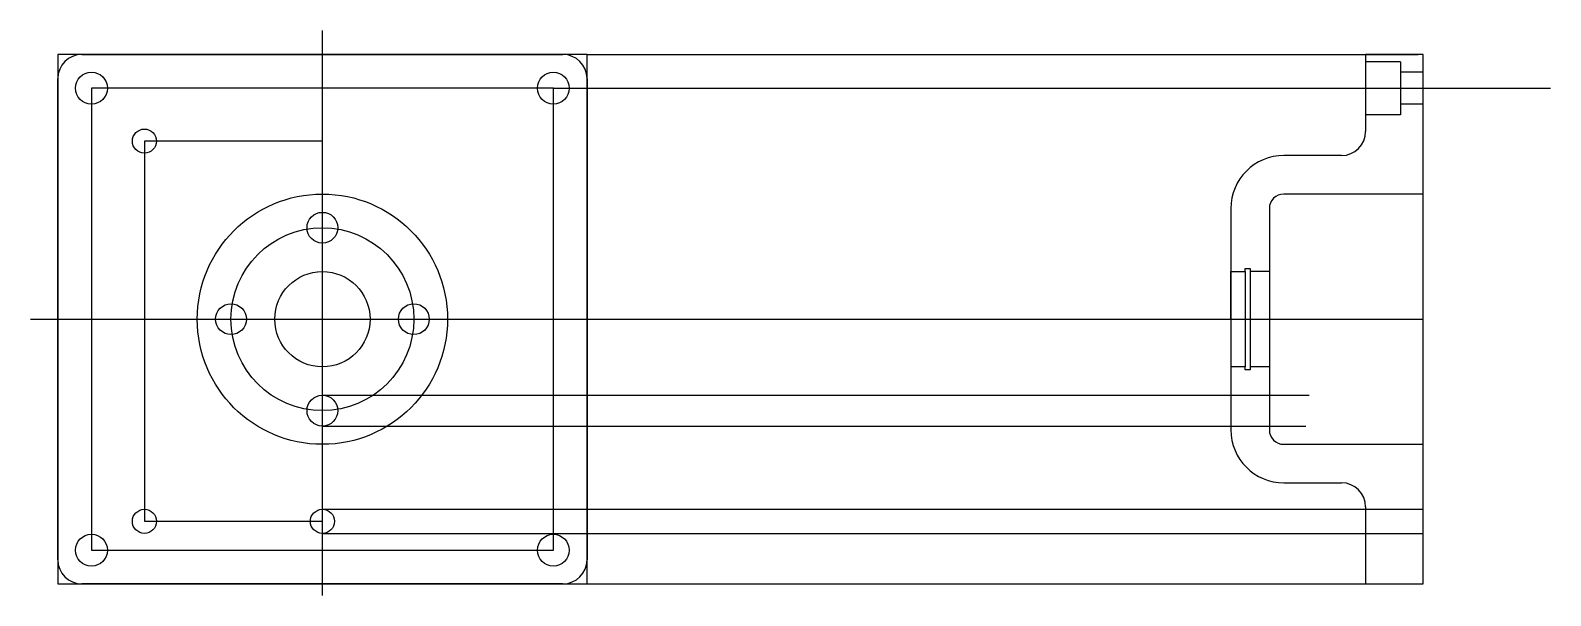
# Model space of a CAD drawing. Header units: inches. Extents: x 49 to 365, y 6 to 123.
import ezdxf

# ---------------------------------------------------------------- set-up
doc = ezdxf.new("R2010")
doc.units = ezdxf.units.IN
doc.header["$MEASUREMENT"] = 0
doc.layers.add('Layer1', color=3, linetype='Continuous')
doc.layers.add('Layer2', color=1, linetype='Continuous')

msp = doc.modelspace()

# ---------------------------------------------------------------- linework, layer by layer
for p, q in [((59.55, 117.95), (159.55, 117.95)), ((338.37, 117.95), (326.37, 117.95)), ((326.37, 117.95), (326.37, 101.95)), ((338.37, 7.95), (338.37, 117.95)), ((333.66, 116.44), (326.37, 116.44)), ((333.66, 116.44), (333.66, 105.44)), ((338.37, 114.25), (333.66, 114.25)), ((338.37, 110.95), (338.37, 114.25)), ((54.55, 12.95), (54.55, 112.95)), ((164.55, 112.95), (164.55, 12.95)), ((338.37, 107.65), (333.66, 107.65)), ((333.66, 105.44), (326.37, 105.44)), ((321.37, 96.95), (309.37, 96.95)), ((338.37, 88.95), (338.37, 96.95)), ((338.37, 88.95), (309.37, 88.95)), ((298.37, 85.95), (298.37, 39.95)), ((306.37, 85.95), (306.37, 39.95)), ((298.37, 62.95), (298.37, 72.85)), ((298.37, 72.85), (301.37, 72.85)), ((301.37, 72.85), (301.37, 73.45)), ((301.37, 73.45), (302.37, 73.45)), ((301.37, 72.85), (301.37, 53.05)), ((302.37, 73.45), (302.37, 52.45)), ((306.37, 72.85), (302.37, 72.85)), ((306.37, 72.85), (306.37, 53.05)), ((301.37, 53.05), (298.37, 53.05)), ((301.37, 52.45), (301.37, 53.05)), ((302.37, 52.45), (301.37, 52.45)), ((306.37, 53.05), (302.37, 53.05)), ((298.37, 47.15), (306.37, 47.15)), ((298.37, 40.75), (306.37, 40.75)), ((309.37, 36.95), (338.37, 36.95)), ((309.37, 28.95), (321.37, 28.95)), ((326.37, 23.95), (326.37, 7.95)), ((326.37, 23.45), (338.37, 23.45)), ((326.37, 18.45), (338.37, 18.45)), ((159.55, 7.95), (59.55, 7.95)), ((326.37, 7.95), (338.37, 7.95))]:
    msp.add_line(p, q)
for centre, radius in [((61.55, 110.95), 3.3), ((157.55, 110.95), 3.3), ((72.55, 99.95), 2.5), ((109.55, 62.95), 26), ((109.55, 81.95), 3.2), ((109.55, 62.95), 9.9), ((90.55, 62.95), 3.2), ((128.55, 62.95), 3.2), ((109.55, 43.95), 3.2), ((72.55, 20.95), 2.5), ((109.55, 20.95), 2.5), ((61.55, 14.95), 3.3), ((157.55, 14.95), 3.3)]:
    msp.add_circle(centre, radius)
for centre, radius, start, end in [((59.55, 112.95), 5, 90, 180), ((159.55, 112.95), 5, 0, 90), ((321.37, 101.95), 5, 270, 0), ((309.37, 85.95), 11, 90, 180), ((309.37, 85.95), 3, 90, 180), ((309.37, 39.95), 11, 180, 270), ((309.37, 39.95), 3, 180, 270), ((321.37, 23.95), 5, 0, 90), ((59.55, 12.95), 5, 180, 270), ((159.55, 12.95), 5, 270, 0)]:
    msp.add_arc(centre, radius, start, end)
at = {"layer": 'Layer1'}
for p, q in [((109.55, 5.52), (109.55, 122.95)), ((48.86, 62.95), (169.55, 62.95))]:
    msp.add_line(p, q, dxfattribs=at)
msp.add_circle((109.55, 62.95), 19, dxfattribs=at)
at = {"layer": 'Layer2'}
for p, q in [((164.55, 117.95), (54.55, 117.95)), ((54.55, 117.95), (54.55, 7.95)), ((164.55, 62.95), (164.55, 117.95)), ((164.55, 117.95), (337.27, 117.95)), ((157.55, 110.95), (61.55, 110.95)), ((61.55, 110.95), (61.55, 14.95)), ((157.55, 62.95), (157.55, 110.95)), ((157.55, 110.95), (364.83, 110.95)), ((109.55, 99.95), (72.55, 99.95)), ((72.55, 99.95), (72.55, 62.95)), ((109.55, 62.95), (109.55, 99.95)), ((72.55, 62.95), (72.55, 20.95)), ((109.55, 62.95), (157.55, 62.95)), ((109.55, 62.95), (164.55, 62.95)), ((157.55, 14.95), (157.55, 62.95)), ((164.55, 7.95), (164.55, 62.95)), ((164.55, 62.95), (338.37, 62.95)), ((109.55, 47.15), (314.68, 47.15)), ((109.55, 40.75), (313.92, 40.75)), ((109.55, 23.45), (338.37, 23.45)), ((72.55, 20.95), (109.55, 20.95)), ((109.55, 18.45), (338.37, 18.45)), ((61.55, 14.95), (157.55, 14.95)), ((54.55, 7.95), (164.55, 7.95)), ((164.55, 7.95), (338.37, 7.95))]:
    msp.add_line(p, q, dxfattribs=at)

doc.saveas('drawing.dxf')
